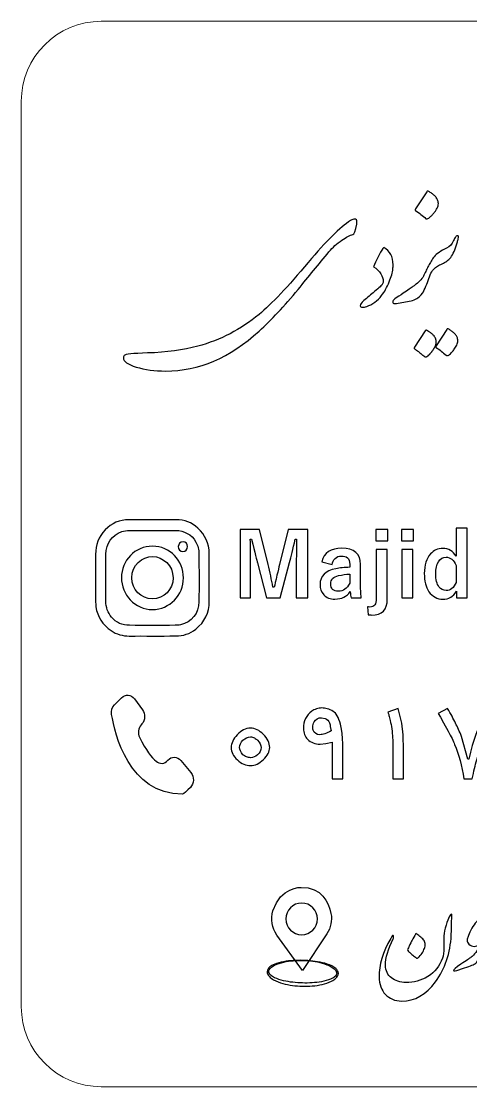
# Model space of a CAD drawing. Header units: millimetres. Extents: x -138.6 to -38.8, y 60 to 134.7.
# Drawn here: x -126.9 to -110.02, y 94.71 to 134.71 of the extents above; entities that cross this region are included whole.
import ezdxf

# ---------------------------------------------------------------- set-up
doc = ezdxf.new("R2010")
doc.units = ezdxf.units.MM
doc.header["$MEASUREMENT"] = 0
doc.layers.add('Layer 1', color=7, linetype='Continuous')

msp = doc.modelspace()

# ---------------------------------------------------------------- linework, layer by layer
at = {"layer": 'Layer 1', "color": 250, "lineweight": 18}
msp.add_open_spline([(-123.8965, 134.7069), (-123.8965, 134.7069), (-89.8965, 134.7069), (-89.8965, 134.7069), (-88.2442, 134.7069), (-86.8965, 133.3592), (-86.8965, 131.7069), (-86.8965, 131.7069), (-86.8965, 97.7069), (-86.8965, 97.7069), (-86.8965, 96.0546), (-88.2442, 94.7069), (-89.8965, 94.7069), (-89.8965, 94.7069), (-123.8965, 94.7069), (-123.8965, 94.7069), (-125.5488, 94.7069), (-126.8965, 96.0546), (-126.8965, 97.7069), (-126.8965, 97.7069), (-126.8965, 131.7069), (-126.8965, 131.7069), (-126.8965, 133.3592), (-125.5488, 134.7069), (-123.8965, 134.7069)], degree=3, knots=[0, 0, 0, 0, 0.125, 0.125, 0.125, 0.25, 0.25, 0.25, 0.375, 0.375, 0.375, 0.5, 0.5, 0.5, 0.625, 0.625, 0.625, 0.75, 0.75, 0.75, 0.875, 0.875, 0.875, 1, 1, 1, 1], dxfattribs=at)
at = {"layer": 'Layer 1', "color": 250}
for points, knots in [([(-111.2465, 127.94), (-111.2329, 127.8885), (-111.2329, 127.8361), (-111.2483, 127.781), (-111.2627, 127.7268), (-111.2907, 127.6689), (-111.3314, 127.6093), (-111.3558, 127.5686), (-111.382, 127.5316), (-111.41, 127.499), (-111.4371, 127.4665), (-111.4661, 127.4358), (-111.4959, 127.405), (-111.5049, 127.3951), (-111.5185, 127.3815), (-111.5384, 127.3653), (-111.5573, 127.3499), (-111.5781, 127.3345), (-111.5989, 127.321), (-111.6197, 127.3065), (-111.6405, 127.2966), (-111.6595, 127.2903), (-111.6793, 127.2839), (-111.6938, 127.2866), (-111.7019, 127.2966), (-111.7661, 127.3481), (-111.8285, 127.3996), (-111.8899, 127.4529), (-111.9523, 127.5063), (-112.0201, 127.5551), (-112.0942, 127.6011), (-112.1068, 127.6102), (-112.1122, 127.6183), (-112.1113, 127.6265), (-112.1104, 127.6346), (-112.1059, 127.6463), (-112.0969, 127.6626), (-112.0969, 127.6626), (-111.673, 128.3079), (-111.673, 128.3079), (-111.6604, 128.3259), (-111.6486, 128.3341), (-111.636, 128.3332), (-111.6233, 128.3323), (-111.6107, 128.3277), (-111.5962, 128.3187), (-111.5591, 128.2979), (-111.5221, 128.2735), (-111.485, 128.2473), (-111.448, 128.2211), (-111.4136, 128.1922), (-111.382, 128.1615), (-111.3504, 128.1307), (-111.3224, 128.0964), (-111.2989, 128.0602), (-111.2745, 128.0241), (-111.2573, 127.9843), (-111.2465, 127.94)], [0, 0, 0, 0, 0.0526316, 0.0526316, 0.0526316, 0.1052632, 0.1052632, 0.1052632, 0.1578947, 0.1578947, 0.1578947, 0.2105263, 0.2105263, 0.2105263, 0.2631579, 0.2631579, 0.2631579, 0.3157895, 0.3157895, 0.3157895, 0.3684211, 0.3684211, 0.3684211, 0.4210526, 0.4210526, 0.4210526, 0.4736842, 0.4736842, 0.4736842, 0.5263158, 0.5263158, 0.5263158, 0.5789474, 0.5789474, 0.5789474, 0.6315789, 0.6315789, 0.6315789, 0.6842105, 0.6842105, 0.6842105, 0.7368421, 0.7368421, 0.7368421, 0.7894737, 0.7894737, 0.7894737, 0.8421053, 0.8421053, 0.8421053, 0.8947368, 0.8947368, 0.8947368, 0.9473684, 0.9473684, 0.9473684, 1, 1, 1, 1]), ([(-114.302, 127.0932), (-114.3526, 126.8429), (-114.4023, 126.7119), (-114.4502, 126.701), (-114.5559, 126.6766), (-114.6924, 126.6061), (-114.8605, 126.4896), (-115.0439, 126.3603), (-115.2057, 126.2148), (-115.3449, 126.0521), (-115.7299, 125.5831), (-116.114, 125.1132), (-116.4989, 124.6432), (-117.0249, 124.0133), (-117.5138, 123.4919), (-117.9657, 123.0789), (-119.0601, 122.0775), (-120.2314, 121.5769), (-121.4794, 121.5769), (-121.8888, 121.5769), (-122.2548, 121.6266), (-122.5784, 121.726), (-122.901, 121.8254), (-123.0628, 121.9402), (-123.0628, 122.0703), (-123.0628, 122.1001), (-123.0528, 122.1299), (-123.0338, 122.1598), (-123.0022, 122.2068), (-122.7076, 122.2393), (-122.1518, 122.2547), (-121.4424, 122.2754), (-120.8161, 122.3595), (-120.272, 122.5068), (-119.418, 122.7382), (-118.6507, 123.1358), (-117.9711, 123.7015), (-117.4985, 124.0956), (-116.8812, 124.7463), (-116.1203, 125.6545), (-115.4551, 126.4507), (-114.9265, 126.974), (-114.5342, 127.2234), (-114.4746, 127.2622), (-114.424, 127.2812), (-114.3833, 127.2812), (-114.3237, 127.2812), (-114.2938, 127.2424), (-114.2938, 127.1646), (-114.2938, 127.1439), (-114.2966, 127.1195), (-114.302, 127.0932)], [0, 0, 0, 0, 0.0588235, 0.0588235, 0.0588235, 0.1176471, 0.1176471, 0.1176471, 0.1764706, 0.1764706, 0.1764706, 0.2352941, 0.2352941, 0.2352941, 0.2941176, 0.2941176, 0.2941176, 0.3529412, 0.3529412, 0.3529412, 0.4117647, 0.4117647, 0.4117647, 0.4705882, 0.4705882, 0.4705882, 0.5294118, 0.5294118, 0.5294118, 0.5882353, 0.5882353, 0.5882353, 0.6470588, 0.6470588, 0.6470588, 0.7058824, 0.7058824, 0.7058824, 0.7647059, 0.7647059, 0.7647059, 0.8235294, 0.8235294, 0.8235294, 0.8823529, 0.8823529, 0.8823529, 0.9411765, 0.9411765, 0.9411765, 1, 1, 1, 1]), ([(-110.5687, 126.2718), (-110.5976, 126.1678), (-110.6328, 126.0765), (-110.6753, 125.997), (-110.7169, 125.9175), (-110.7612, 125.8533), (-110.8072, 125.8036), (-110.8533, 125.7575), (-110.9048, 125.7151), (-110.9609, 125.6762), (-111.0178, 125.6373), (-111.0775, 125.6057), (-111.1407, 125.5813), (-111.2058, 125.5551), (-111.2618, 125.5253), (-111.3079, 125.4927), (-111.354, 125.4602), (-111.392, 125.425), (-111.4218, 125.3879), (-111.4679, 125.3382), (-111.5076, 125.2704), (-111.5411, 125.1828), (-111.5745, 125.0951), (-111.6089, 125.0029), (-111.645, 124.9062), (-111.6812, 124.8086), (-111.7209, 124.7137), (-111.7643, 124.6215), (-111.8077, 124.5285), (-111.8619, 124.4525), (-111.927, 124.392), (-112.0173, 124.2971), (-112.1502, 124.2329), (-112.3273, 124.1986), (-112.3273, 124.1986), (-112.8117, 124.1173), (-112.8117, 124.1173), (-112.8253, 124.1154), (-112.8424, 124.1136), (-112.8632, 124.1127), (-112.8831, 124.1118), (-112.8985, 124.1127), (-112.9066, 124.1145), (-112.9473, 124.1263), (-112.9599, 124.1534), (-112.9437, 124.195), (-112.9283, 124.2365), (-112.8867, 124.2781), (-112.8199, 124.3206), (-112.6834, 124.411), (-112.5749, 124.4833), (-112.4936, 124.5393), (-112.4123, 124.5944), (-112.3463, 124.6405), (-112.2957, 124.6758), (-112.2442, 124.711), (-112.2026, 124.7399), (-112.1719, 124.7634), (-112.1412, 124.786), (-112.1086, 124.8113), (-112.0725, 124.8402), (-111.9297, 124.9478), (-111.8312, 125.0608), (-111.776, 125.1791), (-111.7444, 125.2406), (-111.7155, 125.3002), (-111.6893, 125.359), (-111.6622, 125.4168), (-111.6351, 125.4747), (-111.6052, 125.5307), (-111.5763, 125.5876), (-111.5447, 125.6437), (-111.5113, 125.6988), (-111.4778, 125.7548), (-111.439, 125.8109), (-111.3947, 125.8669), (-111.3495, 125.9238), (-111.2871, 125.9789), (-111.2094, 126.0323), (-111.1317, 126.0865), (-111.0386, 126.1398), (-110.9292, 126.1931), (-110.8018, 126.2582), (-110.7196, 126.3432), (-110.6825, 126.4471), (-110.6617, 126.4959), (-110.6364, 126.5429), (-110.6075, 126.5872), (-110.5786, 126.6314), (-110.5479, 126.6549), (-110.5162, 126.6586), (-110.481, 126.6531), (-110.472, 126.6152), (-110.4891, 126.5447), (-110.4982, 126.5094), (-110.509, 126.4697), (-110.5226, 126.4245), (-110.5361, 126.3793), (-110.5515, 126.3287), (-110.5687, 126.2718)], [0, 0, 0, 0, 0.030303, 0.030303, 0.030303, 0.0606061, 0.0606061, 0.0606061, 0.0909091, 0.0909091, 0.0909091, 0.1212121, 0.1212121, 0.1212121, 0.1515152, 0.1515152, 0.1515152, 0.1818182, 0.1818182, 0.1818182, 0.2121212, 0.2121212, 0.2121212, 0.2424242, 0.2424242, 0.2424242, 0.2727273, 0.2727273, 0.2727273, 0.3030303, 0.3030303, 0.3030303, 0.3333333, 0.3333333, 0.3333333, 0.3636364, 0.3636364, 0.3636364, 0.3939394, 0.3939394, 0.3939394, 0.4242424, 0.4242424, 0.4242424, 0.4545455, 0.4545455, 0.4545455, 0.4848485, 0.4848485, 0.4848485, 0.5151515, 0.5151515, 0.5151515, 0.5454545, 0.5454545, 0.5454545, 0.5757576, 0.5757576, 0.5757576, 0.6060606, 0.6060606, 0.6060606, 0.6363636, 0.6363636, 0.6363636, 0.6666667, 0.6666667, 0.6666667, 0.6969697, 0.6969697, 0.6969697, 0.7272727, 0.7272727, 0.7272727, 0.7575758, 0.7575758, 0.7575758, 0.7878788, 0.7878788, 0.7878788, 0.8181818, 0.8181818, 0.8181818, 0.8484848, 0.8484848, 0.8484848, 0.8787879, 0.8787879, 0.8787879, 0.9090909, 0.9090909, 0.9090909, 0.9393939, 0.9393939, 0.9393939, 0.969697, 0.969697, 0.969697, 1, 1, 1, 1]), ([(-112.9437, 125.4096), (-112.9581, 125.2767), (-113.0033, 125.115), (-113.081, 124.9243), (-113.166, 124.7182), (-113.2609, 124.5465), (-113.3675, 124.411), (-113.523, 124.2094), (-113.7073, 124.073), (-113.9206, 124.0007), (-113.9857, 123.9826), (-114.039, 123.9736), (-114.0797, 123.9736), (-114.1375, 123.9736), (-114.1664, 123.9916), (-114.1664, 124.0269), (-114.1664, 124.0802), (-114.124, 124.1444), (-114.0372, 124.2203), (-113.9007, 124.3332), (-113.7652, 124.4462), (-113.6296, 124.5592), (-113.4579, 124.702), (-113.3576, 124.8005), (-113.3278, 124.8529), (-113.3133, 124.88), (-113.3061, 124.9125), (-113.3061, 124.9514), (-113.3061, 125.0373), (-113.3359, 125.1294), (-113.3965, 125.2261), (-113.4651, 125.3364), (-113.5573, 125.4222), (-113.6721, 125.4864), (-113.4425, 125.9835), (-113.3133, 126.2257), (-113.2853, 126.2112), (-113.0521, 126.0865), (-112.9355, 125.8714), (-112.9355, 125.5677), (-112.9355, 125.5189), (-112.9383, 125.4656), (-112.9437, 125.4096)], [0, 0, 0, 0, 0.0714286, 0.0714286, 0.0714286, 0.1428571, 0.1428571, 0.1428571, 0.2142857, 0.2142857, 0.2142857, 0.2857143, 0.2857143, 0.2857143, 0.3571429, 0.3571429, 0.3571429, 0.4285714, 0.4285714, 0.4285714, 0.5, 0.5, 0.5, 0.5714286, 0.5714286, 0.5714286, 0.6428571, 0.6428571, 0.6428571, 0.7142857, 0.7142857, 0.7142857, 0.7857143, 0.7857143, 0.7857143, 0.8571429, 0.8571429, 0.8571429, 0.9285714, 0.9285714, 0.9285714, 1, 1, 1, 1]), ([(-111.3206, 122.7354), (-111.3206, 122.7282), (-111.3197, 122.7228), (-111.3179, 122.7192), (-111.3179, 122.7138), (-111.3169, 122.7092), (-111.3151, 122.7056), (-111.3151, 122.7029), (-111.3151, 122.6984), (-111.3142, 122.6939), (-111.3133, 122.6894), (-111.3133, 122.6857), (-111.3133, 122.6821), (-111.3133, 122.6821), (-111.3133, 122.6451), (-111.3133, 122.6451), (-111.3133, 122.6415), (-111.3133, 122.6378), (-111.3142, 122.6342), (-111.3151, 122.6306), (-111.3151, 122.627), (-111.3151, 122.6234), (-111.3151, 122.6234), (-111.3233, 122.5918), (-111.3233, 122.5918), (-111.3233, 122.5881), (-111.3242, 122.5854), (-111.3251, 122.5836), (-111.326, 122.5818), (-111.326, 122.5791), (-111.326, 122.5755), (-111.326, 122.5755), (-111.3368, 122.5439), (-111.3368, 122.5439), (-111.3404, 122.5366), (-111.3432, 122.5294), (-111.3459, 122.5222), (-111.3486, 122.5158), (-111.3522, 122.5086), (-111.3549, 122.5014), (-111.3549, 122.4996), (-111.3558, 122.4987), (-111.3567, 122.4978), (-111.3576, 122.4969), (-111.3576, 122.4951), (-111.3576, 122.4932), (-111.3576, 122.4932), (-111.3712, 122.4698), (-111.3712, 122.4698), (-111.3748, 122.4607), (-111.3793, 122.4535), (-111.3847, 122.4472), (-111.3901, 122.4408), (-111.3938, 122.4345), (-111.3974, 122.4273), (-111.401, 122.4237), (-111.4028, 122.4209), (-111.4028, 122.4191), (-111.4028, 122.4191), (-111.4344, 122.3712), (-111.4344, 122.3712), (-111.4344, 122.3712), (-111.448, 122.3523), (-111.448, 122.3523), (-111.4516, 122.3496), (-111.4543, 122.345), (-111.457, 122.3396), (-111.4597, 122.3342), (-111.4634, 122.3297), (-111.467, 122.3261), (-111.4733, 122.3152), (-111.4796, 122.308), (-111.485, 122.3026), (-111.485, 122.3026), (-111.5275, 122.2492), (-111.5275, 122.2492), (-111.5311, 122.2447), (-111.5329, 122.2411), (-111.5329, 122.2384), (-111.5366, 122.2348), (-111.5402, 122.2303), (-111.5447, 122.2248), (-111.5492, 122.2194), (-111.5537, 122.2149), (-111.5591, 122.2113), (-111.5591, 122.2113), (-111.5754, 122.1977), (-111.5754, 122.1977), (-111.5808, 122.1896), (-111.5872, 122.1833), (-111.5962, 122.1787), (-111.5962, 122.1787), (-111.6233, 122.1525), (-111.6233, 122.1525), (-111.6233, 122.1525), (-111.636, 122.1417), (-111.636, 122.1417), (-111.6558, 122.1254), (-111.673, 122.1155), (-111.6866, 122.1101), (-111.6866, 122.1101), (-111.7028, 122.1046), (-111.7028, 122.1046), (-111.7028, 122.1046), (-111.7218, 122.1046), (-111.7218, 122.1046), (-111.7354, 122.1046), (-111.748, 122.1101), (-111.7589, 122.1209), (-111.7977, 122.1507), (-111.8357, 122.1815), (-111.8718, 122.2131), (-111.908, 122.2447), (-111.9468, 122.2754), (-111.9875, 122.3053), (-112.0002, 122.3161), (-112.0119, 122.3252), (-112.0246, 122.3342), (-112.0616, 122.3622), (-112.0978, 122.3875), (-112.133, 122.4101), (-112.1348, 122.411), (-112.1357, 122.4119), (-112.1357, 122.4128), (-112.1448, 122.4219), (-112.1493, 122.43), (-112.1493, 122.4372), (-112.1493, 122.4435), (-112.1448, 122.4544), (-112.1357, 122.4688), (-112.1357, 122.4688), (-111.729, 123.0843), (-111.729, 123.0843), (-111.729, 123.0861), (-111.7281, 123.0879), (-111.7263, 123.0897), (-111.7146, 123.106), (-111.701, 123.1123), (-111.6866, 123.1087), (-111.6866, 123.1087), (-111.6848, 123.1078), (-111.6812, 123.106), (-111.6793, 123.106), (-111.6775, 123.1051), (-111.6766, 123.1033), (-111.6766, 123.1033), (-111.6577, 123.0951), (-111.6577, 123.0951), (-111.654, 123.0915), (-111.6504, 123.0897), (-111.6468, 123.0888), (-111.6432, 123.0879), (-111.6396, 123.0852), (-111.636, 123.0816), (-111.6324, 123.0798), (-111.6296, 123.0789), (-111.626, 123.0771), (-111.6224, 123.0753), (-111.6188, 123.0725), (-111.6152, 123.0689), (-111.6079, 123.0653), (-111.6007, 123.0608), (-111.5935, 123.0554), (-111.5826, 123.0481), (-111.5727, 123.0418), (-111.5619, 123.0355), (-111.551, 123.0292), (-111.5411, 123.0219), (-111.5302, 123.0129), (-111.5302, 123.0129), (-111.5194, 123.0048), (-111.5194, 123.0048), (-111.5031, 122.993), (-111.4887, 122.9804), (-111.4742, 122.9677), (-111.4606, 122.956), (-111.4462, 122.9424), (-111.4317, 122.9279), (-111.4317, 122.9279), (-111.4001, 122.8918), (-111.4001, 122.8918), (-111.4001, 122.8918), (-111.3766, 122.8593), (-111.3766, 122.8593), (-111.3639, 122.8421), (-111.354, 122.824), (-111.3477, 122.8068), (-111.3441, 122.8014), (-111.3404, 122.7933), (-111.3368, 122.7824), (-111.3368, 122.7824), (-111.3287, 122.7589), (-111.3287, 122.7589), (-111.3269, 122.7571), (-111.326, 122.7553), (-111.326, 122.7535), (-111.326, 122.7517), (-111.3251, 122.749), (-111.3233, 122.7454), (-111.3233, 122.7409), (-111.3224, 122.7373), (-111.3206, 122.7354)], [0, 0, 0, 0, 0.0149254, 0.0149254, 0.0149254, 0.0298507, 0.0298507, 0.0298507, 0.0447761, 0.0447761, 0.0447761, 0.0597015, 0.0597015, 0.0597015, 0.0746269, 0.0746269, 0.0746269, 0.0895522, 0.0895522, 0.0895522, 0.1044776, 0.1044776, 0.1044776, 0.119403, 0.119403, 0.119403, 0.1343284, 0.1343284, 0.1343284, 0.1492537, 0.1492537, 0.1492537, 0.1641791, 0.1641791, 0.1641791, 0.1791045, 0.1791045, 0.1791045, 0.1940299, 0.1940299, 0.1940299, 0.2089552, 0.2089552, 0.2089552, 0.2238806, 0.2238806, 0.2238806, 0.238806, 0.238806, 0.238806, 0.2537313, 0.2537313, 0.2537313, 0.2686567, 0.2686567, 0.2686567, 0.2835821, 0.2835821, 0.2835821, 0.2985075, 0.2985075, 0.2985075, 0.3134328, 0.3134328, 0.3134328, 0.3283582, 0.3283582, 0.3283582, 0.3432836, 0.3432836, 0.3432836, 0.358209, 0.358209, 0.358209, 0.3731343, 0.3731343, 0.3731343, 0.3880597, 0.3880597, 0.3880597, 0.4029851, 0.4029851, 0.4029851, 0.4179104, 0.4179104, 0.4179104, 0.4328358, 0.4328358, 0.4328358, 0.4477612, 0.4477612, 0.4477612, 0.4626866, 0.4626866, 0.4626866, 0.4776119, 0.4776119, 0.4776119, 0.4925373, 0.4925373, 0.4925373, 0.5074627, 0.5074627, 0.5074627, 0.5223881, 0.5223881, 0.5223881, 0.5373134, 0.5373134, 0.5373134, 0.5522388, 0.5522388, 0.5522388, 0.5671642, 0.5671642, 0.5671642, 0.5820896, 0.5820896, 0.5820896, 0.5970149, 0.5970149, 0.5970149, 0.6119403, 0.6119403, 0.6119403, 0.6268657, 0.6268657, 0.6268657, 0.641791, 0.641791, 0.641791, 0.6567164, 0.6567164, 0.6567164, 0.6716418, 0.6716418, 0.6716418, 0.6865672, 0.6865672, 0.6865672, 0.7014925, 0.7014925, 0.7014925, 0.7164179, 0.7164179, 0.7164179, 0.7313433, 0.7313433, 0.7313433, 0.7462687, 0.7462687, 0.7462687, 0.761194, 0.761194, 0.761194, 0.7761194, 0.7761194, 0.7761194, 0.7910448, 0.7910448, 0.7910448, 0.8059701, 0.8059701, 0.8059701, 0.8208955, 0.8208955, 0.8208955, 0.8358209, 0.8358209, 0.8358209, 0.8507463, 0.8507463, 0.8507463, 0.8656716, 0.8656716, 0.8656716, 0.880597, 0.880597, 0.880597, 0.8955224, 0.8955224, 0.8955224, 0.9104478, 0.9104478, 0.9104478, 0.9253731, 0.9253731, 0.9253731, 0.9402985, 0.9402985, 0.9402985, 0.9552239, 0.9552239, 0.9552239, 0.9701493, 0.9701493, 0.9701493, 0.9850746, 0.9850746, 0.9850746, 1, 1, 1, 1]), ([(-110.5135, 122.7861), (-110.4991, 122.7373), (-110.5, 122.6857), (-110.5144, 122.6324), (-110.5298, 122.58), (-110.556, 122.5249), (-110.5931, 122.4688), (-110.6229, 122.4228), (-110.6536, 122.3794), (-110.6843, 122.3405), (-110.7151, 122.3008), (-110.7494, 122.2628), (-110.7865, 122.2275), (-110.809, 122.2031), (-110.8289, 122.1851), (-110.847, 122.1742), (-110.8651, 122.1643), (-110.8795, 122.1571), (-110.8922, 122.1543), (-110.9039, 122.1525), (-110.9148, 122.1525), (-110.9238, 122.1562), (-110.9329, 122.1598), (-110.9401, 122.1643), (-110.9473, 122.1688), (-111.0097, 122.2185), (-111.0702, 122.2682), (-111.129, 122.3188), (-111.1877, 122.3694), (-111.2528, 122.4164), (-111.3233, 122.4607), (-111.3323, 122.4734), (-111.3368, 122.4824), (-111.3368, 122.4887), (-111.3368, 122.4942), (-111.3323, 122.505), (-111.3233, 122.5186), (-111.3233, 122.5186), (-110.9211, 123.1385), (-110.9211, 123.1385), (-110.9085, 123.1539), (-110.8967, 123.162), (-110.885, 123.1611), (-110.8741, 123.1602), (-110.8615, 123.1548), (-110.847, 123.1466), (-110.8118, 123.125), (-110.7756, 123.1024), (-110.7395, 123.0789), (-110.7033, 123.0554), (-110.6708, 123.0283), (-110.641, 122.9984), (-110.6102, 122.9677), (-110.584, 122.9361), (-110.5614, 122.9017), (-110.5379, 122.8674), (-110.5226, 122.8285), (-110.5135, 122.7861)], [0, 0, 0, 0, 0.0526316, 0.0526316, 0.0526316, 0.1052632, 0.1052632, 0.1052632, 0.1578947, 0.1578947, 0.1578947, 0.2105263, 0.2105263, 0.2105263, 0.2631579, 0.2631579, 0.2631579, 0.3157895, 0.3157895, 0.3157895, 0.3684211, 0.3684211, 0.3684211, 0.4210526, 0.4210526, 0.4210526, 0.4736842, 0.4736842, 0.4736842, 0.5263158, 0.5263158, 0.5263158, 0.5789474, 0.5789474, 0.5789474, 0.6315789, 0.6315789, 0.6315789, 0.6842105, 0.6842105, 0.6842105, 0.7368421, 0.7368421, 0.7368421, 0.7894737, 0.7894737, 0.7894737, 0.8421053, 0.8421053, 0.8421053, 0.8947368, 0.8947368, 0.8947368, 0.9473684, 0.9473684, 0.9473684, 1, 1, 1, 1]), ([(-119.8372, 113.8098), (-119.8372, 113.5169), (-119.8356, 113.2235), (-119.8377, 112.9305), (-119.8405, 112.5025), (-120.0072, 112.1562), (-120.3451, 111.8871), (-120.5691, 111.7091), (-120.8209, 111.6301), (-121.1007, 111.6288), (-121.6809, 111.6272), (-122.2613, 111.6288), (-122.8419, 111.628), (-123.091, 111.628), (-123.3249, 111.6874), (-123.5282, 111.8302), (-123.8403, 112.0492), (-124.041, 112.3446), (-124.0943, 112.7288), (-124.1036, 112.7968), (-124.1072, 112.8656), (-124.1072, 112.9338), (-124.1083, 113.5203), (-124.1076, 114.1063), (-124.108, 114.6926), (-124.1083, 115.0457), (-123.9888, 115.3495), (-123.746, 115.608), (-123.504, 115.8662), (-123.2049, 115.9901), (-122.8566, 115.9925), (-122.2661, 115.9969), (-121.6754, 115.9948), (-121.0851, 115.993), (-120.7738, 115.992), (-120.4955, 115.8902), (-120.2677, 115.6789), (-119.9929, 115.4234), (-119.8401, 115.1062), (-119.8377, 114.7252), (-119.8356, 114.4204), (-119.8372, 114.1151), (-119.8372, 113.8098)], [0, 0, 0, 0, 0.0714286, 0.0714286, 0.0714286, 0.1428571, 0.1428571, 0.1428571, 0.2142857, 0.2142857, 0.2142857, 0.2857143, 0.2857143, 0.2857143, 0.3571429, 0.3571429, 0.3571429, 0.4285714, 0.4285714, 0.4285714, 0.5, 0.5, 0.5, 0.5714286, 0.5714286, 0.5714286, 0.6428571, 0.6428571, 0.6428571, 0.7142857, 0.7142857, 0.7142857, 0.7857143, 0.7857143, 0.7857143, 0.8571429, 0.8571429, 0.8571429, 0.9285714, 0.9285714, 0.9285714, 1, 1, 1, 1]), ([(-116.1431, 115.6298), (-116.1431, 115.6298), (-116.1431, 113.0565), (-116.1431, 113.0565), (-116.1431, 113.0565), (-116.5703, 113.0565), (-116.5703, 113.0565), (-116.5703, 113.0565), (-116.5703, 114.3569), (-116.5703, 114.3569), (-116.5703, 114.5553), (-116.5681, 114.8582), (-116.5637, 115.2655), (-116.5637, 115.2655), (-116.6107, 115.2655), (-116.6107, 115.2655), (-116.6941, 114.8919), (-116.7649, 114.6001), (-116.8229, 114.3895), (-116.8229, 114.3895), (-117.1711, 113.0565), (-117.1711, 113.0565), (-117.1711, 113.0565), (-117.694, 113.0565), (-117.694, 113.0565), (-117.694, 113.0565), (-118.0327, 114.373), (-118.0327, 114.373), (-118.0532, 114.4509), (-118.1262, 114.7482), (-118.2511, 115.2655), (-118.2511, 115.2655), (-118.298, 115.2655), (-118.298, 115.2655), (-118.2914, 114.9676), (-118.2881, 114.6626), (-118.2881, 114.3503), (-118.2881, 114.3503), (-118.2881, 113.0565), (-118.2881, 113.0565), (-118.2881, 113.0565), (-118.6833, 113.0565), (-118.6833, 113.0565), (-118.6833, 113.0565), (-118.6833, 115.6298), (-118.6833, 115.6298), (-118.6833, 115.6298), (-117.9565, 115.6298), (-117.9565, 115.6298), (-117.9565, 115.6298), (-117.6326, 114.3166), (-117.6326, 114.3166), (-117.5591, 114.0237), (-117.4972, 113.7407), (-117.4464, 113.4677), (-117.4464, 113.4677), (-117.3994, 113.4677), (-117.3994, 113.4677), (-117.3811, 113.5401), (-117.3463, 113.6882), (-117.296, 113.9115), (-117.259, 114.0723), (-117.2275, 114.2049), (-117.2004, 114.31), (-117.2004, 114.31), (-116.8716, 115.6298), (-116.8716, 115.6298), (-116.8716, 115.6298), (-116.1431, 115.6298), (-116.1431, 115.6298)], [0, 0, 0, 0, 0.0434783, 0.0434783, 0.0434783, 0.0869565, 0.0869565, 0.0869565, 0.1304348, 0.1304348, 0.1304348, 0.173913, 0.173913, 0.173913, 0.2173913, 0.2173913, 0.2173913, 0.2608696, 0.2608696, 0.2608696, 0.3043478, 0.3043478, 0.3043478, 0.3478261, 0.3478261, 0.3478261, 0.3913043, 0.3913043, 0.3913043, 0.4347826, 0.4347826, 0.4347826, 0.4782609, 0.4782609, 0.4782609, 0.5217391, 0.5217391, 0.5217391, 0.5652174, 0.5652174, 0.5652174, 0.6086957, 0.6086957, 0.6086957, 0.6521739, 0.6521739, 0.6521739, 0.6956522, 0.6956522, 0.6956522, 0.7391304, 0.7391304, 0.7391304, 0.7826087, 0.7826087, 0.7826087, 0.826087, 0.826087, 0.826087, 0.8695652, 0.8695652, 0.8695652, 0.9130435, 0.9130435, 0.9130435, 0.9565217, 0.9565217, 0.9565217, 1, 1, 1, 1]), ([(-113.1392, 115.6298), (-113.1392, 115.6298), (-113.1392, 115.2025), (-113.1392, 115.2025), (-113.1392, 115.2025), (-113.5864, 115.2025), (-113.5864, 115.2025), (-113.5864, 115.2025), (-113.5864, 115.6298), (-113.5864, 115.6298), (-113.5864, 115.6298), (-113.1392, 115.6298), (-113.1392, 115.6298)], [0, 0, 0, 0, 0.25, 0.25, 0.25, 0.5, 0.5, 0.5, 0.75, 0.75, 0.75, 1, 1, 1, 1]), ([(-112.1709, 115.6298), (-112.1709, 115.6298), (-112.1709, 115.2025), (-112.1709, 115.2025), (-112.1709, 115.2025), (-112.623, 115.2025), (-112.623, 115.2025), (-112.623, 115.2025), (-112.623, 115.6298), (-112.623, 115.6298), (-112.623, 115.6298), (-112.1709, 115.6298), (-112.1709, 115.6298)], [0, 0, 0, 0, 0.25, 0.25, 0.25, 0.5, 0.5, 0.5, 0.75, 0.75, 0.75, 1, 1, 1, 1]), ([(-110.1569, 115.6762), (-110.1569, 115.6762), (-110.1569, 113.0565), (-110.1569, 113.0565), (-110.1569, 113.0565), (-110.5582, 113.0565), (-110.5582, 113.0565), (-110.5582, 113.0565), (-110.5582, 113.3085), (-110.5582, 113.3085), (-110.6759, 113.1095), (-110.8461, 113.01), (-111.0683, 113.01), (-111.2866, 113.01), (-111.4596, 113.104), (-111.5884, 113.2919), (-111.7055, 113.4655), (-111.7647, 113.6932), (-111.7647, 113.9745), (-111.7647, 114.2939), (-111.6879, 114.5388), (-111.5348, 114.7079), (-111.4115, 114.845), (-111.2562, 114.9135), (-111.0683, 114.9135), (-110.8505, 114.9135), (-110.6847, 114.8173), (-110.5714, 114.625), (-110.5714, 114.625), (-110.5714, 115.6762), (-110.5714, 115.6762), (-110.5714, 115.6762), (-110.1569, 115.6762), (-110.1569, 115.6762)], [0, 0, 0, 0, 0.0909091, 0.0909091, 0.0909091, 0.1818182, 0.1818182, 0.1818182, 0.2727273, 0.2727273, 0.2727273, 0.3636364, 0.3636364, 0.3636364, 0.4545455, 0.4545455, 0.4545455, 0.5454545, 0.5454545, 0.5454545, 0.6363636, 0.6363636, 0.6363636, 0.7272727, 0.7272727, 0.7272727, 0.8181818, 0.8181818, 0.8181818, 0.9090909, 0.9090909, 0.9090909, 1, 1, 1, 1]), ([(-123.7199, 113.8106), (-123.7199, 113.5177), (-123.7192, 113.2244), (-123.7205, 112.9313), (-123.7212, 112.7063), (-123.6501, 112.5049), (-123.5087, 112.3336), (-123.3346, 112.1232), (-123.101, 112.029), (-122.8301, 112.0288), (-122.2579, 112.0275), (-121.6855, 112.0275), (-121.1133, 112.029), (-121.0488, 112.0295), (-120.9839, 112.0364), (-120.9206, 112.0483), (-120.5003, 112.13), (-120.2288, 112.498), (-120.2262, 112.9151), (-120.2221, 113.5132), (-120.2245, 114.1114), (-120.2255, 114.7097), (-120.2257, 114.8679), (-120.2629, 115.0198), (-120.3422, 115.1557), (-120.5125, 115.4466), (-120.7743, 115.5909), (-121.1091, 115.5929), (-121.6854, 115.5964), (-122.2618, 115.596), (-122.8381, 115.5917), (-122.9333, 115.5913), (-123.0325, 115.5753), (-123.1232, 115.5462), (-123.4927, 115.4263), (-123.7176, 115.1013), (-123.7198, 114.6958), (-123.7212, 114.4009), (-123.7199, 114.1055), (-123.7199, 113.8106)], [0, 0, 0, 0, 0.0769231, 0.0769231, 0.0769231, 0.1538462, 0.1538462, 0.1538462, 0.2307692, 0.2307692, 0.2307692, 0.3076923, 0.3076923, 0.3076923, 0.3846154, 0.3846154, 0.3846154, 0.4615385, 0.4615385, 0.4615385, 0.5384615, 0.5384615, 0.5384615, 0.6153846, 0.6153846, 0.6153846, 0.6923077, 0.6923077, 0.6923077, 0.7692308, 0.7692308, 0.7692308, 0.8461538, 0.8461538, 0.8461538, 0.9230769, 0.9230769, 0.9230769, 1, 1, 1, 1]), ([(-120.808, 113.8086), (-120.8081, 113.1704), (-121.3214, 112.6192), (-121.9768, 112.6216), (-122.6294, 112.624), (-123.1413, 113.1769), (-123.1371, 113.8174), (-123.1329, 114.4601), (-122.6333, 114.9998), (-121.9712, 114.9995), (-121.3083, 114.9988), (-120.8073, 114.4547), (-120.808, 113.8086)], [0, 0, 0, 0, 0.25, 0.25, 0.25, 0.5, 0.5, 0.5, 0.75, 0.75, 0.75, 1, 1, 1, 1]), ([(-121.0016, 114.9823), (-120.9966, 115.0838), (-120.9293, 115.1714), (-120.823, 115.1697), (-120.7201, 115.1685), (-120.653, 115.0802), (-120.6507, 114.9823), (-120.6484, 114.8836), (-120.7273, 114.8056), (-120.8259, 114.8056), (-120.9247, 114.8056), (-121.0017, 114.8831), (-121.0016, 114.9823)], [0, 0, 0, 0, 0.25, 0.25, 0.25, 0.5, 0.5, 0.5, 0.75, 0.75, 0.75, 1, 1, 1, 1]), ([(-115.6181, 114.4183), (-115.5241, 114.7527), (-115.2732, 114.9201), (-114.8653, 114.9201), (-114.3944, 114.9201), (-114.1595, 114.7189), (-114.1595, 114.316), (-114.1595, 114.316), (-114.1595, 113.5942), (-114.1595, 113.5942), (-114.1595, 113.4179), (-114.1496, 113.2389), (-114.1302, 113.0565), (-114.1302, 113.0565), (-114.5138, 113.0565), (-114.5138, 113.0565), (-114.526, 113.1244), (-114.5359, 113.204), (-114.5447, 113.2952), (-114.6752, 113.1073), (-114.8664, 113.0134), (-115.1179, 113.0134), (-115.298, 113.0134), (-115.4395, 113.0686), (-115.5423, 113.1786), (-115.633, 113.2759), (-115.6783, 113.4008), (-115.6783, 113.5544), (-115.6783, 113.8783), (-115.4799, 114.0789), (-115.0842, 114.1552), (-114.9371, 114.1834), (-114.7636, 114.2005), (-114.5641, 114.2072), (-114.5641, 114.2072), (-114.5641, 114.3105), (-114.5641, 114.3105), (-114.5641, 114.431), (-114.5928, 114.5167), (-114.6498, 114.5675), (-114.6995, 114.6106), (-114.7763, 114.6316), (-114.8797, 114.6316), (-114.9747, 114.6316), (-115.0538, 114.6012), (-115.1162, 114.5399), (-115.1737, 114.4835), (-115.2107, 114.4083), (-115.2279, 114.3133), (-115.2279, 114.3133), (-115.6181, 114.4183), (-115.6181, 114.4183)], [0, 0, 0, 0, 0.0588235, 0.0588235, 0.0588235, 0.1176471, 0.1176471, 0.1176471, 0.1764706, 0.1764706, 0.1764706, 0.2352941, 0.2352941, 0.2352941, 0.2941176, 0.2941176, 0.2941176, 0.3529412, 0.3529412, 0.3529412, 0.4117647, 0.4117647, 0.4117647, 0.4705882, 0.4705882, 0.4705882, 0.5294118, 0.5294118, 0.5294118, 0.5882353, 0.5882353, 0.5882353, 0.6470588, 0.6470588, 0.6470588, 0.7058824, 0.7058824, 0.7058824, 0.7647059, 0.7647059, 0.7647059, 0.8235294, 0.8235294, 0.8235294, 0.8823529, 0.8823529, 0.8823529, 0.9411765, 0.9411765, 0.9411765, 1, 1, 1, 1]), ([(-113.1553, 114.877), (-113.1553, 114.877), (-113.1553, 113.0106), (-113.1553, 113.0106), (-113.1553, 112.6143), (-113.3515, 112.4165), (-113.7433, 112.4165), (-113.7582, 112.4165), (-113.7792, 112.4181), (-113.8063, 112.4214), (-113.8356, 112.4248), (-113.8577, 112.427), (-113.8726, 112.4281), (-113.8726, 112.4281), (-113.8986, 112.726), (-113.8986, 112.726), (-113.8682, 112.7182), (-113.8389, 112.7144), (-113.8096, 112.7144), (-113.7223, 112.7144), (-113.6599, 112.742), (-113.6217, 112.7967), (-113.5875, 112.8476), (-113.5698, 112.9277), (-113.5698, 113.0366), (-113.5698, 113.0366), (-113.5698, 114.877), (-113.5698, 114.877), (-113.5698, 114.877), (-113.1553, 114.877), (-113.1553, 114.877)], [0, 0, 0, 0, 0.1, 0.1, 0.1, 0.2, 0.2, 0.2, 0.3, 0.3, 0.3, 0.4, 0.4, 0.4, 0.5, 0.5, 0.5, 0.6, 0.6, 0.6, 0.7, 0.7, 0.7, 0.8, 0.8, 0.8, 0.9, 0.9, 0.9, 1, 1, 1, 1]), ([(-112.1892, 114.877), (-112.1892, 114.877), (-112.1892, 113.0565), (-112.1892, 113.0565), (-112.1892, 113.0565), (-112.607, 113.0565), (-112.607, 113.0565), (-112.607, 113.0565), (-112.607, 114.877), (-112.607, 114.877), (-112.607, 114.877), (-112.1892, 114.877), (-112.1892, 114.877)], [0, 0, 0, 0, 0.25, 0.25, 0.25, 0.5, 0.5, 0.5, 0.75, 0.75, 0.75, 1, 1, 1, 1]), ([(-121.9731, 113.023), (-121.5423, 113.0226), (-121.1972, 113.3718), (-121.1963, 113.8098), (-121.195, 114.2789), (-121.5799, 114.6079), (-121.9688, 114.6103), (-122.3561, 114.6125), (-122.7493, 114.2853), (-122.7489, 113.8111), (-122.7488, 113.3728), (-122.4047, 113.0239), (-121.9731, 113.023)], [0, 0, 0, 0, 0.25, 0.25, 0.25, 0.5, 0.5, 0.5, 0.75, 0.75, 0.75, 1, 1, 1, 1]), ([(-110.5714, 114.2757), (-110.6554, 114.484), (-110.7815, 114.588), (-110.9484, 114.588), (-111.0694, 114.588), (-111.165, 114.5316), (-111.2352, 114.4183), (-111.3032, 114.3094), (-111.3369, 114.1591), (-111.3369, 113.9684), (-111.3369, 113.7451), (-111.2932, 113.5776), (-111.2059, 113.4666), (-111.1368, 113.3792), (-111.0478, 113.3356), (-110.939, 113.3356), (-110.7815, 113.3356), (-110.6588, 113.4367), (-110.5714, 113.6395), (-110.5714, 113.6395), (-110.5714, 114.2757), (-110.5714, 114.2757)], [0, 0, 0, 0, 0.1428571, 0.1428571, 0.1428571, 0.2857143, 0.2857143, 0.2857143, 0.4285714, 0.4285714, 0.4285714, 0.5714286, 0.5714286, 0.5714286, 0.7142857, 0.7142857, 0.7142857, 0.8571429, 0.8571429, 0.8571429, 1, 1, 1, 1]), ([(-114.5641, 113.9496), (-114.7034, 113.9463), (-114.8426, 113.9286), (-114.9819, 113.896), (-115.1803, 113.8485), (-115.2798, 113.7457), (-115.2798, 113.5865), (-115.2798, 113.403), (-115.1825, 113.3113), (-114.9885, 113.3113), (-114.8111, 113.3113), (-114.6696, 113.4113), (-114.5641, 113.6108), (-114.5641, 113.6108), (-114.5641, 113.9496), (-114.5641, 113.9496)], [0, 0, 0, 0, 0.2, 0.2, 0.2, 0.4, 0.4, 0.4, 0.6, 0.6, 0.6, 0.8, 0.8, 0.8, 1, 1, 1, 1]), ([(-122.3978, 108.2922), (-122.3978, 108.2922), (-122.3681, 108.3256), (-122.3681, 108.3256), (-122.2419, 108.4682), (-122.2328, 108.6979), (-122.347, 108.8534), (-122.347, 108.8534), (-122.6515, 109.2672), (-122.6515, 109.2672), (-122.7743, 109.4341), (-122.9921, 109.4521), (-123.1345, 109.3081), (-123.1345, 109.3081), (-123.3962, 109.0439), (-123.3962, 109.0439), (-123.4865, 108.9526), (-123.5274, 108.8146), (-123.5053, 108.6794), (-123.3868, 107.9504), (-122.8572, 105.6926), (-120.8449, 105.6926), (-120.7996, 105.6926), (-120.67, 105.813), (-120.5477, 105.9383), (-120.4043, 106.0847), (-120.3945, 106.3381), (-120.5268, 106.4975), (-120.5268, 106.4975), (-120.907, 106.9551), (-120.907, 106.9551), (-121.0382, 107.1132), (-121.2561, 107.1161), (-121.3912, 106.9609), (-121.3912, 106.9609), (-121.3912, 106.9609), (-121.3912, 106.9609), (-121.5113, 106.8233), (-121.7007, 106.8074), (-121.8358, 106.9256), (-121.9985, 107.0672), (-122.2193, 107.3322), (-122.4556, 107.8238), (-122.5293, 107.9768), (-122.5063, 108.1692), (-122.3978, 108.2922)], [0, 0, 0, 0, 0.0666667, 0.0666667, 0.0666667, 0.1333333, 0.1333333, 0.1333333, 0.2, 0.2, 0.2, 0.2666667, 0.2666667, 0.2666667, 0.3333333, 0.3333333, 0.3333333, 0.4, 0.4, 0.4, 0.4666667, 0.4666667, 0.4666667, 0.5333333, 0.5333333, 0.5333333, 0.6, 0.6, 0.6, 0.6666667, 0.6666667, 0.6666667, 0.7333333, 0.7333333, 0.7333333, 0.8, 0.8, 0.8, 0.8666667, 0.8666667, 0.8666667, 0.9333333, 0.9333333, 0.9333333, 1, 1, 1, 1]), ([(-114.8296, 106.2626), (-114.8296, 106.2626), (-115.2254, 106.2626), (-115.2254, 106.2626), (-115.2254, 106.2626), (-115.2254, 107.6479), (-115.2254, 107.6479), (-115.2254, 107.6479), (-115.463, 107.5862), (-115.463, 107.5862), (-115.463, 107.5862), (-115.6762, 107.5667), (-115.6762, 107.5667), (-115.8614, 107.5667), (-116.0212, 107.6276), (-116.1548, 107.7502), (-116.2521, 107.8526), (-116.3012, 107.9896), (-116.3012, 108.1613), (-116.3012, 108.4353), (-116.198, 108.6484), (-115.9908, 108.8007), (-115.94, 108.837), (-115.8808, 108.8666), (-115.8132, 108.8912), (-115.7463, 108.9148), (-115.6804, 108.9267), (-115.6161, 108.9267), (-115.54, 108.9267), (-115.4706, 108.9157), (-115.408, 108.8945), (-115.337, 108.8751), (-115.2617, 108.8413), (-115.1822, 108.7956), (-115.0748, 108.7372), (-114.9835, 108.5782), (-114.9091, 108.3169), (-114.9091, 108.3169), (-114.8744, 108.1291), (-114.8744, 108.1291), (-114.8744, 108.1291), (-114.8499, 107.9676), (-114.8499, 107.9676), (-114.8499, 107.9676), (-114.8346, 107.7739), (-114.8346, 107.7739), (-114.8346, 107.7739), (-114.8296, 107.5811), (-114.8296, 107.5811), (-114.8296, 107.5811), (-114.8296, 106.2626), (-114.8296, 106.2626)], [0, 0, 0, 0, 0.0588235, 0.0588235, 0.0588235, 0.1176471, 0.1176471, 0.1176471, 0.1764706, 0.1764706, 0.1764706, 0.2352941, 0.2352941, 0.2352941, 0.2941176, 0.2941176, 0.2941176, 0.3529412, 0.3529412, 0.3529412, 0.4117647, 0.4117647, 0.4117647, 0.4705882, 0.4705882, 0.4705882, 0.5294118, 0.5294118, 0.5294118, 0.5882353, 0.5882353, 0.5882353, 0.6470588, 0.6470588, 0.6470588, 0.7058824, 0.7058824, 0.7058824, 0.7647059, 0.7647059, 0.7647059, 0.8235294, 0.8235294, 0.8235294, 0.8823529, 0.8823529, 0.8823529, 0.9411765, 0.9411765, 0.9411765, 1, 1, 1, 1]), ([(-112.5451, 106.2626), (-112.5451, 106.2626), (-112.9409, 106.2626), (-112.9409, 106.2626), (-112.9409, 106.2626), (-112.9409, 107.5067), (-112.9409, 107.5067), (-112.9409, 107.6987), (-112.9562, 107.9109), (-112.9858, 108.1427), (-112.9985, 108.2535), (-113.0196, 108.3566), (-113.0475, 108.4531), (-113.0475, 108.4531), (-113.0822, 108.6019), (-113.0822, 108.6019), (-113.0915, 108.6569), (-113.1093, 108.7136), (-113.1338, 108.7736), (-113.1338, 108.7736), (-112.7481, 108.903), (-112.7481, 108.903), (-112.7481, 108.903), (-112.6111, 108.3583), (-112.6111, 108.3583), (-112.6111, 108.3583), (-112.5637, 107.9194), (-112.5637, 107.9194), (-112.5637, 107.9194), (-112.5637, 107.8424), (-112.5637, 107.8424), (-112.5637, 107.8424), (-112.5595, 107.7579), (-112.5595, 107.7579), (-112.5595, 107.7579), (-112.5451, 107.5067), (-112.5451, 107.5067), (-112.5451, 107.5067), (-112.5451, 106.2626), (-112.5451, 106.2626)], [0, 0, 0, 0, 0.0769231, 0.0769231, 0.0769231, 0.1538462, 0.1538462, 0.1538462, 0.2307692, 0.2307692, 0.2307692, 0.3076923, 0.3076923, 0.3076923, 0.3846154, 0.3846154, 0.3846154, 0.4615385, 0.4615385, 0.4615385, 0.5384615, 0.5384615, 0.5384615, 0.6153846, 0.6153846, 0.6153846, 0.6923077, 0.6923077, 0.6923077, 0.7692308, 0.7692308, 0.7692308, 0.8461538, 0.8461538, 0.8461538, 0.9230769, 0.9230769, 0.9230769, 1, 1, 1, 1]), ([(-108.9811, 108.7288), (-108.9811, 108.7288), (-109.179, 108.3812), (-109.179, 108.3812), (-109.179, 108.3812), (-109.3727, 108.0336), (-109.3727, 108.0336), (-109.4767, 107.8416), (-109.5545, 107.6834), (-109.6053, 107.5591), (-109.6053, 107.5591), (-109.6975, 107.3054), (-109.6975, 107.3054), (-109.6975, 107.3054), (-109.7964, 106.9755), (-109.7964, 106.9755), (-109.8488, 106.7802), (-109.9047, 106.5425), (-109.9622, 106.2626), (-109.9622, 106.2626), (-110.2768, 106.2626), (-110.2768, 106.2626), (-110.3461, 106.7497), (-110.4629, 107.1819), (-110.6261, 107.5591), (-110.6481, 107.6166), (-110.6794, 107.6893), (-110.7217, 107.7748), (-110.7639, 107.861), (-110.813, 107.9541), (-110.8688, 108.053), (-110.8688, 108.053), (-111.0397, 108.3736), (-111.0397, 108.3736), (-111.0397, 108.3736), (-111.1564, 108.5774), (-111.1564, 108.5774), (-111.1564, 108.5774), (-111.246, 108.7237), (-111.246, 108.7237), (-111.246, 108.7237), (-110.8891, 108.9081), (-110.8891, 108.9081), (-110.7665, 108.6983), (-110.6675, 108.5148), (-110.5931, 108.3583), (-110.5178, 108.201), (-110.4417, 108.0353), (-110.3656, 107.861), (-110.3656, 107.861), (-110.133, 107.0034), (-110.133, 107.0034), (-110.133, 107.0034), (-110.0882, 107.0034), (-110.0882, 107.0034), (-110.0882, 107.0034), (-110.0315, 107.2673), (-110.0315, 107.2673), (-110.0315, 107.2673), (-109.9622, 107.5227), (-109.9622, 107.5227), (-109.9622, 107.5227), (-109.8556, 107.8585), (-109.8556, 107.8585), (-109.8556, 107.8585), (-109.7736, 108.0674), (-109.7736, 108.0674), (-109.7736, 108.0674), (-109.7068, 108.2112), (-109.7068, 108.2112), (-109.7068, 108.2112), (-109.6526, 108.3161), (-109.6526, 108.3161), (-109.6526, 108.3161), (-109.3279, 108.9081), (-109.3279, 108.9081), (-109.3279, 108.9081), (-109.1545, 108.8159), (-109.1545, 108.8159), (-109.1545, 108.8159), (-108.9811, 108.7288), (-108.9811, 108.7288)], [0, 0, 0, 0, 0.037037, 0.037037, 0.037037, 0.0740741, 0.0740741, 0.0740741, 0.1111111, 0.1111111, 0.1111111, 0.1481481, 0.1481481, 0.1481481, 0.1851852, 0.1851852, 0.1851852, 0.2222222, 0.2222222, 0.2222222, 0.2592593, 0.2592593, 0.2592593, 0.2962963, 0.2962963, 0.2962963, 0.3333333, 0.3333333, 0.3333333, 0.3703704, 0.3703704, 0.3703704, 0.4074074, 0.4074074, 0.4074074, 0.4444444, 0.4444444, 0.4444444, 0.4814815, 0.4814815, 0.4814815, 0.5185185, 0.5185185, 0.5185185, 0.5555556, 0.5555556, 0.5555556, 0.5925926, 0.5925926, 0.5925926, 0.6296296, 0.6296296, 0.6296296, 0.6666667, 0.6666667, 0.6666667, 0.7037037, 0.7037037, 0.7037037, 0.7407407, 0.7407407, 0.7407407, 0.7777778, 0.7777778, 0.7777778, 0.8148148, 0.8148148, 0.8148148, 0.8518519, 0.8518519, 0.8518519, 0.8888889, 0.8888889, 0.8888889, 0.9259259, 0.9259259, 0.9259259, 0.962963, 0.962963, 0.962963, 1, 1, 1, 1]), ([(-115.2651, 108.0657), (-115.2651, 108.0657), (-115.293, 108.2264), (-115.293, 108.2264), (-115.293, 108.2264), (-115.3049, 108.2941), (-115.3049, 108.2941), (-115.3049, 108.2941), (-115.3277, 108.3659), (-115.3277, 108.3659), (-115.3573, 108.4463), (-115.4106, 108.5038), (-115.4884, 108.5368), (-115.4884, 108.5368), (-115.622, 108.5613), (-115.622, 108.5613), (-115.7438, 108.5613), (-115.8368, 108.508), (-115.8994, 108.4006), (-115.9375, 108.3321), (-115.9561, 108.2678), (-115.9561, 108.2069), (-115.9561, 108.2069), (-115.9561, 108.1596), (-115.9561, 108.1596), (-115.9561, 108.1596), (-115.9561, 108.1325), (-115.9561, 108.1325), (-115.9561, 108.1325), (-115.9383, 108.0902), (-115.9383, 108.0902), (-115.896, 107.9778), (-115.8106, 107.9219), (-115.6829, 107.9219), (-115.5721, 107.9219), (-115.4326, 107.9701), (-115.2651, 108.0657)], [0, 0, 0, 0, 0.0833333, 0.0833333, 0.0833333, 0.1666667, 0.1666667, 0.1666667, 0.25, 0.25, 0.25, 0.3333333, 0.3333333, 0.3333333, 0.4166667, 0.4166667, 0.4166667, 0.5, 0.5, 0.5, 0.5833333, 0.5833333, 0.5833333, 0.6666667, 0.6666667, 0.6666667, 0.75, 0.75, 0.75, 0.8333333, 0.8333333, 0.8333333, 0.9166667, 0.9166667, 0.9166667, 1, 1, 1, 1]), ([(-117.5707, 107.4407), (-117.5707, 107.2868), (-117.6485, 107.1362), (-117.8033, 106.9874), (-117.9589, 106.8394), (-118.1213, 106.7649), (-118.2913, 106.7649), (-118.4613, 106.7649), (-118.6245, 106.8343), (-118.7818, 106.9738), (-118.9383, 107.1134), (-119.0169, 107.269), (-119.0169, 107.4407), (-119.0169, 107.5989), (-118.9408, 107.7595), (-118.7877, 107.9219), (-118.6355, 108.0843), (-118.4697, 108.1655), (-118.2913, 108.1655), (-118.123, 108.1655), (-117.9606, 108.0877), (-117.8033, 107.9329), (-117.7288, 107.8568), (-117.6722, 107.7782), (-117.6316, 107.697), (-117.591, 107.6149), (-117.5707, 107.5295), (-117.5707, 107.4407)], [0, 0, 0, 0, 0.1111111, 0.1111111, 0.1111111, 0.2222222, 0.2222222, 0.2222222, 0.3333333, 0.3333333, 0.3333333, 0.4444444, 0.4444444, 0.4444444, 0.5555556, 0.5555556, 0.5555556, 0.6666667, 0.6666667, 0.6666667, 0.7777778, 0.7777778, 0.7777778, 0.8888889, 0.8888889, 0.8888889, 1, 1, 1, 1]), ([(-117.8954, 107.4399), (-117.8954, 107.5354), (-117.9386, 107.6268), (-118.024, 107.7122), (-118.057, 107.7452), (-118.0976, 107.7748), (-118.1458, 107.801), (-118.172, 107.8162), (-118.1957, 107.8264), (-118.2168, 107.8323), (-118.2388, 107.8382), (-118.2633, 107.8407), (-118.2913, 107.8407), (-118.3902, 107.8407), (-118.4849, 107.7976), (-118.5763, 107.7122), (-118.66, 107.6327), (-118.7023, 107.5422), (-118.7023, 107.4399), (-118.7023, 107.3578), (-118.66, 107.2682), (-118.5763, 107.1709), (-118.5433, 107.1421), (-118.4985, 107.1142), (-118.4426, 107.0863), (-118.3961, 107.0686), (-118.3462, 107.0593), (-118.2913, 107.0593), (-118.1957, 107.0593), (-118.106, 107.0965), (-118.0215, 107.1709), (-117.9377, 107.2445), (-117.8954, 107.335), (-117.8954, 107.4399)], [0, 0, 0, 0, 0.0909091, 0.0909091, 0.0909091, 0.1818182, 0.1818182, 0.1818182, 0.2727273, 0.2727273, 0.2727273, 0.3636364, 0.3636364, 0.3636364, 0.4545455, 0.4545455, 0.4545455, 0.5454545, 0.5454545, 0.5454545, 0.6363636, 0.6363636, 0.6363636, 0.7272727, 0.7272727, 0.7272727, 0.8181818, 0.8181818, 0.8181818, 0.9090909, 0.9090909, 0.9090909, 1, 1, 1, 1]), ([(-117.2959, 100.4008), (-117.2959, 100.4008), (-116.3333, 99.0653), (-116.3333, 99.0653), (-116.3333, 99.0653), (-115.4225, 100.4515), (-115.4225, 100.4515), (-115.276, 100.6744), (-115.2157, 100.9464), (-115.2688, 101.2081), (-115.3551, 101.6356), (-115.6151, 102.2048), (-116.387, 102.1896), (-116.387, 102.1896), (-117.1601, 102.2188), (-117.4476, 101.3089), (-117.5452, 101.0005), (-117.485, 100.6629), (-117.2959, 100.4008)], [0, 0, 0, 0, 0.1666667, 0.1666667, 0.1666667, 0.3333333, 0.3333333, 0.3333333, 0.5, 0.5, 0.5, 0.6666667, 0.6666667, 0.6666667, 0.8333333, 0.8333333, 0.8333333, 1, 1, 1, 1]), ([(-115.7798, 101.007), (-115.7798, 100.6794), (-116.0449, 100.4138), (-116.3718, 100.4138), (-116.6987, 100.4138), (-116.9638, 100.6794), (-116.9638, 101.007), (-116.9638, 101.3347), (-116.6987, 101.6003), (-116.3718, 101.6003), (-116.0449, 101.6003), (-115.7798, 101.3347), (-115.7798, 101.007)], [0, 0, 0, 0, 0.25, 0.25, 0.25, 0.5, 0.5, 0.5, 0.75, 0.75, 0.75, 1, 1, 1, 1]), ([(-110.7504, 100.4017), (-110.7905, 99.7188), (-110.9877, 99.1306), (-111.3453, 98.6393), (-111.6973, 98.1626), (-112.1206, 97.9219), (-112.6141, 97.9186), (-112.8714, 97.9286), (-113.0742, 98.0133), (-113.2246, 98.1715), (-113.375, 98.3285), (-113.4541, 98.548), (-113.463, 98.8287), (-113.4652, 99.2721), (-113.3193, 99.7545), (-113.0252, 100.2747), (-112.9695, 100.3794), (-112.9349, 100.4117), (-112.9249, 100.3738), (-112.9138, 100.336), (-112.9149, 100.297), (-112.9283, 100.258), (-113.121, 99.8748), (-113.2201, 99.545), (-113.2246, 99.2665), (-113.2157, 99.0571), (-113.141, 98.8978), (-113.0018, 98.7897), (-112.8614, 98.6806), (-112.6754, 98.6215), (-112.4448, 98.6137), (-112.1618, 98.6137), (-111.89, 98.6884), (-111.6293, 98.8388), (-111.3698, 99.0103), (-111.1893, 99.2398), (-111.0868, 99.5272), (-111.0478, 99.6275), (-111.0289, 99.76), (-111.0289, 99.9249), (-111.0289, 99.9884), (-111.0289, 100.0686), (-111.03, 100.1655), (-111.0311, 100.2624), (-111.0311, 100.3315), (-111.0311, 100.3727), (-111.0233, 100.4919), (-110.9944, 100.6245), (-110.9465, 100.7693), (-110.8986, 100.9141), (-110.8596, 101.0189), (-110.8273, 101.0835), (-110.7961, 101.1492), (-110.7693, 101.1815), (-110.7482, 101.1815), (-110.7326, 101.1815), (-110.7259, 101.1648), (-110.7281, 101.1314), (-110.7303, 101.0979), (-110.7337, 101.0322), (-110.7381, 100.9375), (-110.7426, 100.8417), (-110.7471, 100.6624), (-110.7504, 100.4017)], [0, 0, 0, 0, 0.047619, 0.047619, 0.047619, 0.0952381, 0.0952381, 0.0952381, 0.1428571, 0.1428571, 0.1428571, 0.1904762, 0.1904762, 0.1904762, 0.2380952, 0.2380952, 0.2380952, 0.2857143, 0.2857143, 0.2857143, 0.3333333, 0.3333333, 0.3333333, 0.3809524, 0.3809524, 0.3809524, 0.4285714, 0.4285714, 0.4285714, 0.4761905, 0.4761905, 0.4761905, 0.5238095, 0.5238095, 0.5238095, 0.5714286, 0.5714286, 0.5714286, 0.6190476, 0.6190476, 0.6190476, 0.6666667, 0.6666667, 0.6666667, 0.7142857, 0.7142857, 0.7142857, 0.7619048, 0.7619048, 0.7619048, 0.8095238, 0.8095238, 0.8095238, 0.8571429, 0.8571429, 0.8571429, 0.9047619, 0.9047619, 0.9047619, 0.952381, 0.952381, 0.952381, 1, 1, 1, 1]), ([(-109.4972, 99.9739), (-109.5729, 99.7623), (-109.6442, 99.6074), (-109.7088, 99.5072), (-109.7745, 99.4069), (-109.8258, 99.3456), (-109.8625, 99.3211), (-109.8993, 99.2977), (-109.955, 99.2721), (-110.0296, 99.2443), (-110.1032, 99.2175), (-110.2157, 99.1796), (-110.3672, 99.1306), (-110.5187, 99.0816), (-110.6078, 99.0571), (-110.6368, 99.0571), (-110.6535, 99.0571), (-110.6624, 99.0616), (-110.6624, 99.0705), (-110.6802, 99.0939), (-110.59, 99.173), (-110.3917, 99.3055), (-110.1934, 99.4381), (-110.0653, 99.525), (-110.0085, 99.5662), (-109.9506, 99.6074), (-109.8915, 99.6676), (-109.8314, 99.7467), (-109.7723, 99.8269), (-109.7278, 99.916), (-109.6999, 100.0163), (-109.73, 100.0207), (-109.7612, 100.014), (-109.7924, 99.9984), (-109.8247, 99.9817), (-109.8547, 99.9739), (-109.8859, 99.9739), (-109.9661, 99.9762), (-110.0341, 100.0018), (-110.0876, 100.0519), (-110.1422, 100.102), (-110.1656, 100.1577), (-110.1566, 100.2179), (-110.1477, 100.2558), (-110.1355, 100.2981), (-110.1188, 100.3471), (-110.1032, 100.3961), (-110.0686, 100.4741), (-110.0163, 100.5799), (-109.9639, 100.6869), (-109.9116, 100.7749), (-109.8581, 100.844), (-109.8046, 100.9141), (-109.7523, 100.9487), (-109.6999, 100.9487), (-109.6108, 100.9487), (-109.5361, 100.9108), (-109.476, 100.835), (-109.4158, 100.7582), (-109.3858, 100.6668), (-109.3858, 100.561), (-109.3858, 100.5064), (-109.3891, 100.4529), (-109.3958, 100.3995), (-109.4025, 100.346), (-109.4091, 100.3014), (-109.4169, 100.2658), (-109.4247, 100.2301), (-109.4359, 100.1845), (-109.4504, 100.1288), (-109.4637, 100.0731), (-109.4793, 100.0218), (-109.4972, 99.9739)], [0, 0, 0, 0, 0.0416667, 0.0416667, 0.0416667, 0.0833333, 0.0833333, 0.0833333, 0.125, 0.125, 0.125, 0.1666667, 0.1666667, 0.1666667, 0.2083333, 0.2083333, 0.2083333, 0.25, 0.25, 0.25, 0.2916667, 0.2916667, 0.2916667, 0.3333333, 0.3333333, 0.3333333, 0.375, 0.375, 0.375, 0.4166667, 0.4166667, 0.4166667, 0.4583333, 0.4583333, 0.4583333, 0.5, 0.5, 0.5, 0.5416667, 0.5416667, 0.5416667, 0.5833333, 0.5833333, 0.5833333, 0.625, 0.625, 0.625, 0.6666667, 0.6666667, 0.6666667, 0.7083333, 0.7083333, 0.7083333, 0.75, 0.75, 0.75, 0.7916667, 0.7916667, 0.7916667, 0.8333333, 0.8333333, 0.8333333, 0.875, 0.875, 0.875, 0.9166667, 0.9166667, 0.9166667, 0.9583333, 0.9583333, 0.9583333, 1, 1, 1, 1]), ([(-111.7363, 100.082), (-111.7274, 100.0385), (-111.7307, 99.9906), (-111.7463, 99.9383), (-111.7619, 99.8859), (-111.7864, 99.828), (-111.8198, 99.7634), (-111.8533, 99.6999), (-111.8989, 99.6397), (-111.9557, 99.5863), (-111.9925, 99.5506), (-112.0215, 99.5339), (-112.0437, 99.5339), (-112.056, 99.5339), (-112.0861, 99.5528), (-112.1329, 99.5907), (-112.1797, 99.6286), (-112.222, 99.6631), (-112.2599, 99.6954), (-112.2989, 99.7266), (-112.3312, 99.7556), (-112.3579, 99.7812), (-112.3857, 99.8079), (-112.3991, 99.8291), (-112.3991, 99.8469), (-112.3713, 99.906), (-112.3501, 99.9505), (-112.3367, 99.9806), (-112.2933, 100.0786), (-112.2565, 100.1555), (-112.2242, 100.2123), (-112.193, 100.2691), (-112.1429, 100.3527), (-112.0761, 100.4641), (-112.0371, 100.4307), (-111.988, 100.3928), (-111.9312, 100.3482), (-111.8733, 100.3037), (-111.8287, 100.2613), (-111.7964, 100.2223), (-111.7652, 100.1834), (-111.7452, 100.1366), (-111.7363, 100.082)], [0, 0, 0, 0, 0.0714286, 0.0714286, 0.0714286, 0.1428571, 0.1428571, 0.1428571, 0.2142857, 0.2142857, 0.2142857, 0.2857143, 0.2857143, 0.2857143, 0.3571429, 0.3571429, 0.3571429, 0.4285714, 0.4285714, 0.4285714, 0.5, 0.5, 0.5, 0.5714286, 0.5714286, 0.5714286, 0.6428571, 0.6428571, 0.6428571, 0.7142857, 0.7142857, 0.7142857, 0.7857143, 0.7857143, 0.7857143, 0.8571429, 0.8571429, 0.8571429, 0.9285714, 0.9285714, 0.9285714, 1, 1, 1, 1]), ([(-116.3169, 99.45), (-116.0729, 99.4436), (-115.8289, 99.4179), (-115.5899, 99.3628), (-115.4709, 99.3336), (-115.3522, 99.2989), (-115.2401, 99.2441), (-115.1848, 99.2157), (-115.1296, 99.1843), (-115.0825, 99.1392), (-115.0362, 99.0965), (-114.9912, 99.0364), (-114.991, 98.9605), (-114.991, 98.8846), (-115.0365, 98.8222), (-115.0838, 98.778), (-115.1319, 98.7314), (-115.188, 98.6986), (-115.2444, 98.669), (-115.3587, 98.6126), (-115.4787, 98.5738), (-115.6004, 98.5455), (-115.8443, 98.4905), (-116.0936, 98.4735), (-116.3414, 98.4775), (-116.5894, 98.4861), (-116.8374, 98.516), (-117.0783, 98.5834), (-117.1983, 98.6181), (-117.3163, 98.6627), (-117.4274, 98.725), (-117.4823, 98.7574), (-117.5366, 98.7928), (-117.5823, 98.8419), (-117.6272, 98.8884), (-117.6696, 98.953), (-117.6657, 99.0286), (-117.6616, 99.104), (-117.6138, 99.162), (-117.5653, 99.2022), (-117.5159, 99.2449), (-117.4594, 99.2734), (-117.4027, 99.299), (-117.288, 99.348), (-117.1678, 99.3767), (-117.0474, 99.3998), (-116.806, 99.4427), (-116.5611, 99.4561), (-116.3169, 99.45)], [0, 0, 0, 0, 0.0625, 0.0625, 0.0625, 0.125, 0.125, 0.125, 0.1875, 0.1875, 0.1875, 0.25, 0.25, 0.25, 0.3125, 0.3125, 0.3125, 0.375, 0.375, 0.375, 0.4375, 0.4375, 0.4375, 0.5, 0.5, 0.5, 0.5625, 0.5625, 0.5625, 0.625, 0.625, 0.625, 0.6875, 0.6875, 0.6875, 0.75, 0.75, 0.75, 0.8125, 0.8125, 0.8125, 0.875, 0.875, 0.875, 0.9375, 0.9375, 0.9375, 1, 1, 1, 1]), ([(-116.3169, 99.45), (-116.561, 99.4538), (-116.8062, 99.4368), (-117.0441, 99.383), (-117.1624, 99.3554), (-117.2789, 99.3175), (-117.3864, 99.2641), (-117.4391, 99.2365), (-117.4911, 99.2056), (-117.5319, 99.1652), (-117.5734, 99.1265), (-117.6058, 99.0774), (-117.6045, 99.027), (-117.6043, 98.9769), (-117.5718, 98.9304), (-117.531, 98.8935), (-117.4909, 98.8549), (-117.4398, 98.8256), (-117.3879, 98.7992), (-117.2824, 98.7479), (-117.1674, 98.714), (-117.0517, 98.6857), (-116.8187, 98.632), (-116.5786, 98.607), (-116.3385, 98.6006), (-116.0984, 98.5948), (-115.8572, 98.608), (-115.6218, 98.6497), (-115.505, 98.6722), (-115.3882, 98.7), (-115.2805, 98.7458), (-115.2274, 98.7696), (-115.1748, 98.7963), (-115.1329, 98.8326), (-115.0903, 98.8675), (-115.0554, 98.9121), (-115.0527, 98.962), (-115.0489, 99.0121), (-115.0787, 99.0628), (-115.1181, 99.1036), (-115.1568, 99.1459), (-115.2071, 99.1794), (-115.2584, 99.2096), (-115.3629, 99.2686), (-115.4774, 99.3122), (-115.5941, 99.3461), (-115.8289, 99.4119), (-116.073, 99.4415), (-116.3169, 99.45)], [0, 0, 0, 0, 0.0625, 0.0625, 0.0625, 0.125, 0.125, 0.125, 0.1875, 0.1875, 0.1875, 0.25, 0.25, 0.25, 0.3125, 0.3125, 0.3125, 0.375, 0.375, 0.375, 0.4375, 0.4375, 0.4375, 0.5, 0.5, 0.5, 0.5625, 0.5625, 0.5625, 0.625, 0.625, 0.625, 0.6875, 0.6875, 0.6875, 0.75, 0.75, 0.75, 0.8125, 0.8125, 0.8125, 0.875, 0.875, 0.875, 0.9375, 0.9375, 0.9375, 1, 1, 1, 1])]:
    msp.add_open_spline(points, degree=3, knots=knots, dxfattribs=at)

doc.saveas('drawing.dxf')
